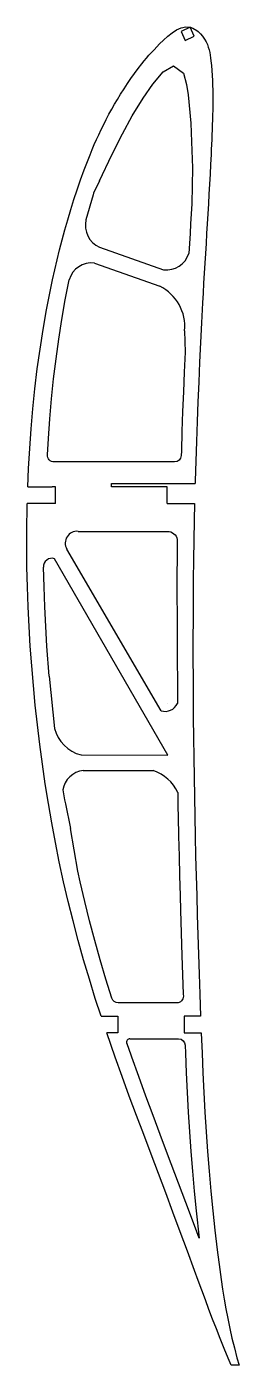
# Model space of a CAD drawing. Header units: inches. Extents: x 27 to 91, y 4 to 409.
import ezdxf

# ---------------------------------------------------------------- set-up
doc = ezdxf.new("R2010")
doc.units = ezdxf.units.IN
doc.header["$MEASUREMENT"] = 0
doc.layers.add('7', color=7, linetype='Continuous')

msp = doc.modelspace()

# ---------------------------------------------------------------- linework, layer by layer
for p, q in [((67.73, 394.95), (70.84, 396.76)), ((70.84, 396.76), (73.86, 394.57)), ((64.56, 391.23), (67.73, 394.95)), ((73.86, 394.57), (74.8, 391.06)), ((61.65, 386.99), (64.56, 391.23)), ((74.8, 391.06), (75.29, 387.94)), ((58.38, 381.64), (61.65, 386.99)), ((75.29, 387.94), (76.05, 379.4)), ((55.41, 376.21), (58.38, 381.64)), ((52.18, 369.87), (55.41, 376.21)), ((76.05, 379.4), (76.26, 373.79)), ((76.26, 373.79), (76.55, 365.94)), ((48.49, 362.01), (52.18, 369.87)), ((76.55, 365.94), (76.38, 355.01)), ((48.49, 362.01), (46.72, 358.24)), ((46.57, 357.72), (44.42, 350.18)), ((46.72, 358.24), (46.57, 357.72)), ((48.48, 341.94), (67.86, 335.11)), ((46.97, 337.16), (66.7, 330.15)), ((26.85, 269.53), (34.17, 269.53)), ((35.17, 269.53), (34.17, 269.53)), ((35.17, 264.53), (35.17, 269.53)), ((52.1, 269.53), (52.1, 270.53)), ((52.1, 270.53), (77.38, 270.53)), ((68.89, 269.53), (52.1, 269.53)), ((68.89, 264.53), (68.89, 269.53)), ((35.17, 264.53), (26.7, 264.53)), ((68.89, 264.53), (77.23, 264.53)), ((69.18, 188.45), (34.89, 247.8)), ((67.14, 201.86), (38.64, 250.72)), ((71.86, 243.55), (72.01, 204.07)), ((33.27, 212.3), (34.91, 196.54)), ((68.94, 204.07), (68.94, 204.07)), ((42.92, 188.51), (69.18, 188.45)), ((43.62, 183.78), (64.74, 183.78)), ((37.42, 177.95), (37.93, 174.93)), ((37.93, 174.93), (38.21, 173.76)), ((72.13, 177.15), (72.2, 172.88)), ((38.21, 173.76), (39.7, 166.24)), ((41.97, 153.39), (39.7, 166.24)), ((72.98, 141.49), (73.4, 127.96)), ((48.99, 109.53), (53.99, 109.53)), ((53.99, 109.53), (53.99, 104.53)), ((79.04, 109.53), (74.04, 109.53)), ((74.04, 109.53), (74.04, 104.53)), ((53.99, 104.53), (50.67, 104.53)), ((57.21, 100.07), (56.75, 101.4)), ((57.69, 102.73), (59.1, 102.73)), ((74.04, 104.53), (79.22, 104.53))]:
    msp.add_line(p, q)
for centre, radius, start, end in [((51.44, 348.52), 7.21, 166.7135, 245.8251), ((68.67, 342.2), 7.13, 263.448, 342.5511), ((46.19, 330.07), 7.14, 83.7167, 163.2448), ((60.75, 318.03), 13.5, 354.2834, 63.833), ((41.72, 252.52), 3.57, 84.797, 210.2565), ((34.07, 245.47), 2.47, 70.593, 185.2167), ((68.29, 205.77), 4.09, 253.5199, 335.2855), ((45.79, 199.39), 11.25, 194.6948, 255.2348), ((44.29, 176.86), 6.95, 95.5191, 171.0075), ((60.94, 172.11), 12.27, 24.2321, 71.9508), ((57.69, 101.73), 1, 90, 199.3014)]:
    msp.add_arc(centre, radius, start, end)
at = {"layer": '7', "linetype": 'Continuous'}
for points in [[(26.85, 269.53), (27.09, 275.1), (27.43, 281.07), (27.87, 287.1), (28.39, 293.12), (29.01, 299.13), (29.73, 305.14), (30.55, 311.12), (31.48, 317.09), (32.53, 323.05), (33.1, 326.08), (33.71, 329.11), (34.35, 332.13), (35.02, 335.14), (35.73, 338.14), (36.46, 341.14), (37.23, 344.13), (38.06, 347.19), (38.92, 350.25), (39.82, 353.29), (40.76, 356.31), (41.75, 359.32), (42.79, 362.32), (43.87, 365.3), (44.45, 366.84), (45.05, 368.38), (45.66, 369.9), (46.29, 371.43), (46.94, 372.94), (47.6, 374.44), (48.28, 375.94), (49.02, 377.49), (49.78, 379.04), (50.55, 380.57), (51.36, 382.1), (52.19, 383.61), (53.04, 385.12), (53.92, 386.62), (54.89, 388.23), (55.9, 389.83), (56.94, 391.4), (58, 392.95), (59.08, 394.47), (60.18, 395.95), (61.3, 397.38), (62, 398.24), (62.71, 399.09), (63.44, 399.93), (64.19, 400.77), (64.97, 401.62), (65.79, 402.48), (66.65, 403.36), (67.85, 404.54), (69.12, 405.7), (70.44, 406.75), (71.79, 407.62), (73.16, 408.25), (74.52, 408.55), (75.88, 408.46), (76.7, 408.17), (77.91, 407.42)], [(75.87, 408.41), (73.14, 407.15), (74.39, 404.43), (77.12, 405.68), (75.87, 408.41)], [(77.91, 407.42), (78.27, 407.15), (78.98, 406.46), (79.64, 405.69), (80.21, 404.85), (80.71, 403.97), (81.07, 403.18), (81.36, 402.38), (81.59, 401.58), (81.77, 400.76), (81.92, 399.94), (82.04, 399.12), (82.14, 398.29), (82.29, 396.82), (82.42, 395.33), (82.52, 393.85), (82.6, 392.36), (82.66, 390.86), (82.7, 389.37), (82.72, 387.88), (82.72, 386.38), (82.71, 384.89), (82.68, 383.4), (82.64, 381.9), (82.6, 380.41), (82.55, 378.92), (82.49, 377.43), (82.44, 375.93), (82.38, 374.44), (82.32, 372.95), (82.25, 371.45), (82.19, 369.96), (82.12, 368.46), (82.04, 366.97), (81.89, 363.98), (81.73, 360.99), (81.56, 358), (81.38, 355.01), (81.2, 352.02), (81.02, 349.03), (80.84, 346.04), (80.66, 343.05), (80.48, 340.06), (80.3, 337.07), (80.12, 334.08), (79.95, 331.09), (79.78, 328.1), (79.62, 325.1), (79.3, 319.13), (79, 313.15), (78.72, 307.18), (78.45, 301.2), (78.2, 295.22), (77.97, 289.24), (77.76, 283.26), (77.57, 277.29), (77.4, 271.32), (77.38, 270.53)], [(76.38, 355.01), (76.2, 352.02), (76.02, 349.03), (75.84, 346.04), (75.66, 343.05), (75.48, 340.06)], [(48.99, 109.53), (47.24, 114.89), (45.44, 120.72), (43.71, 126.57), (42.07, 132.45), (40.52, 138.35), (39.05, 144.27), (37.66, 150.21), (36.37, 156.18), (35.18, 162.06), (34.08, 167.96), (33.06, 173.87), (32.12, 179.8), (31.26, 185.74), (30.47, 191.69), (29.75, 197.65), (29.11, 203.58), (28.54, 209.52), (28.04, 215.46), (27.61, 221.41), (27.25, 227.36), (26.96, 233.31), (26.75, 239.28), (26.61, 245.25), (26.55, 251.22), (26.57, 257.19), (26.66, 263.16), (26.7, 264.53)], [(77.23, 264.53), (77.11, 259.38), (77, 253.41), (76.91, 247.44), (76.83, 241.46), (76.78, 235.5), (76.74, 229.53), (76.72, 223.56), (76.72, 217.6), (76.74, 211.64), (76.77, 205.67), (76.81, 199.7), (76.88, 193.74), (76.95, 187.78), (77.04, 181.82), (77.14, 175.86), (77.26, 169.9), (77.39, 163.94), (77.53, 157.97), (77.68, 152.01), (77.85, 146.06), (78.02, 140.1), (78.21, 134.14), (78.4, 128.19), (78.6, 122.23), (78.8, 116.27), (79.03, 109.53)], [(33.27, 212.3), (32.61, 221.41), (32.25, 227.36), (31.96, 233.31), (31.75, 239.28), (31.61, 245.25), (31.61, 245.25)], [(72.2, 172.88), (72.26, 169.9), (72.39, 163.94), (72.53, 157.97), (72.68, 152.01), (72.85, 146.06), (72.98, 141.49)], [(88.28, 4.1), (88.28, 4.1), (87.36, 6.25), (86.13, 9.19), (84.94, 12.14), (83.78, 15.05), (82.66, 17.98), (81.55, 20.91), (80.46, 23.85), (79.38, 26.79), (78.3, 29.74), (77.22, 32.68), (75.06, 38.56), (72.87, 44.44), (70.68, 50.31), (68.48, 56.17), (66.27, 62.04), (64.06, 67.9), (61.85, 73.77), (59.66, 79.61), (57.49, 85.45), (55.34, 91.31), (53.23, 97.17), (50.67, 104.53)], [(79.22, 104.53), (79.46, 98.4), (79.71, 92.44), (80, 86.49), (80.32, 80.54), (80.68, 74.59), (81.1, 68.64), (81.57, 62.69), (82.09, 56.74), (82.67, 50.8), (83.32, 44.87), (84.03, 38.94), (84.81, 33.01), (85.23, 30.03), (85.68, 27.06), (86.16, 24.08), (86.67, 21.12), (87.23, 18.17), (87.84, 15.22), (88.5, 12.29), (89.23, 9.32), (90.01, 6.36), (90.68, 4.1), (90.68, 4.1), (88.28, 4.1)]]:
    msp.add_lwpolyline(points, dxfattribs=at)
for points in [[(74.18, 316.69), (74.18, 316.69), (74.36, 310.2), (74.09, 304.22), (73.84, 298.24), (73.61, 292.26), (73.4, 286.28), (73.21, 280.31), (73.17, 278.99, -0.405815), (71.17, 277.04), (34.79, 277.04, -0.431039), (32.79, 279.16), (33.07, 284.09), (33.5, 290.12), (34.03, 296.14), (34.65, 302.15), (35.37, 308.16), (36.19, 314.14), (37.12, 320.11), (38.17, 326.07), (38.74, 329.1), (39.35, 332.13), (39.35, 332.13), (39.35, 332.13)], [(42.04, 256.07), (69.05, 256.07, -0.364153), (72, 253.59), (72, 253.41), (71.91, 247.44), (71.86, 243.55)], [(73.4, 127.96), (73.8, 116.27), (73.82, 115.64, -0.424427), (71.82, 113.58), (54.13, 113.58, -0.328711), (52.22, 114.98), (50.44, 120.72), (48.71, 126.57), (47.07, 132.45), (45.52, 138.35), (44.05, 144.27), (42.66, 150.21), (41.97, 153.39)], [(58.85, 102.73), (72.36, 102.73, -0.402806), (74.36, 100.81), (74.46, 98.4), (74.71, 92.44), (75, 86.49), (75.32, 80.54), (75.68, 74.59), (76.1, 68.64), (76.57, 62.69), (77.09, 56.74), (77.67, 50.8), (78.6, 42.47), (77.87, 44.44), (75.68, 50.31), (73.48, 56.17), (71.27, 62.04), (69.06, 67.9), (66.85, 73.77), (64.66, 79.61), (62.49, 85.45), (60.34, 91.31), (58.23, 97.17), (57.21, 100.07)]]:
    msp.add_lwpolyline(points, format="xyb", dxfattribs=at)

doc.saveas('drawing.dxf')
